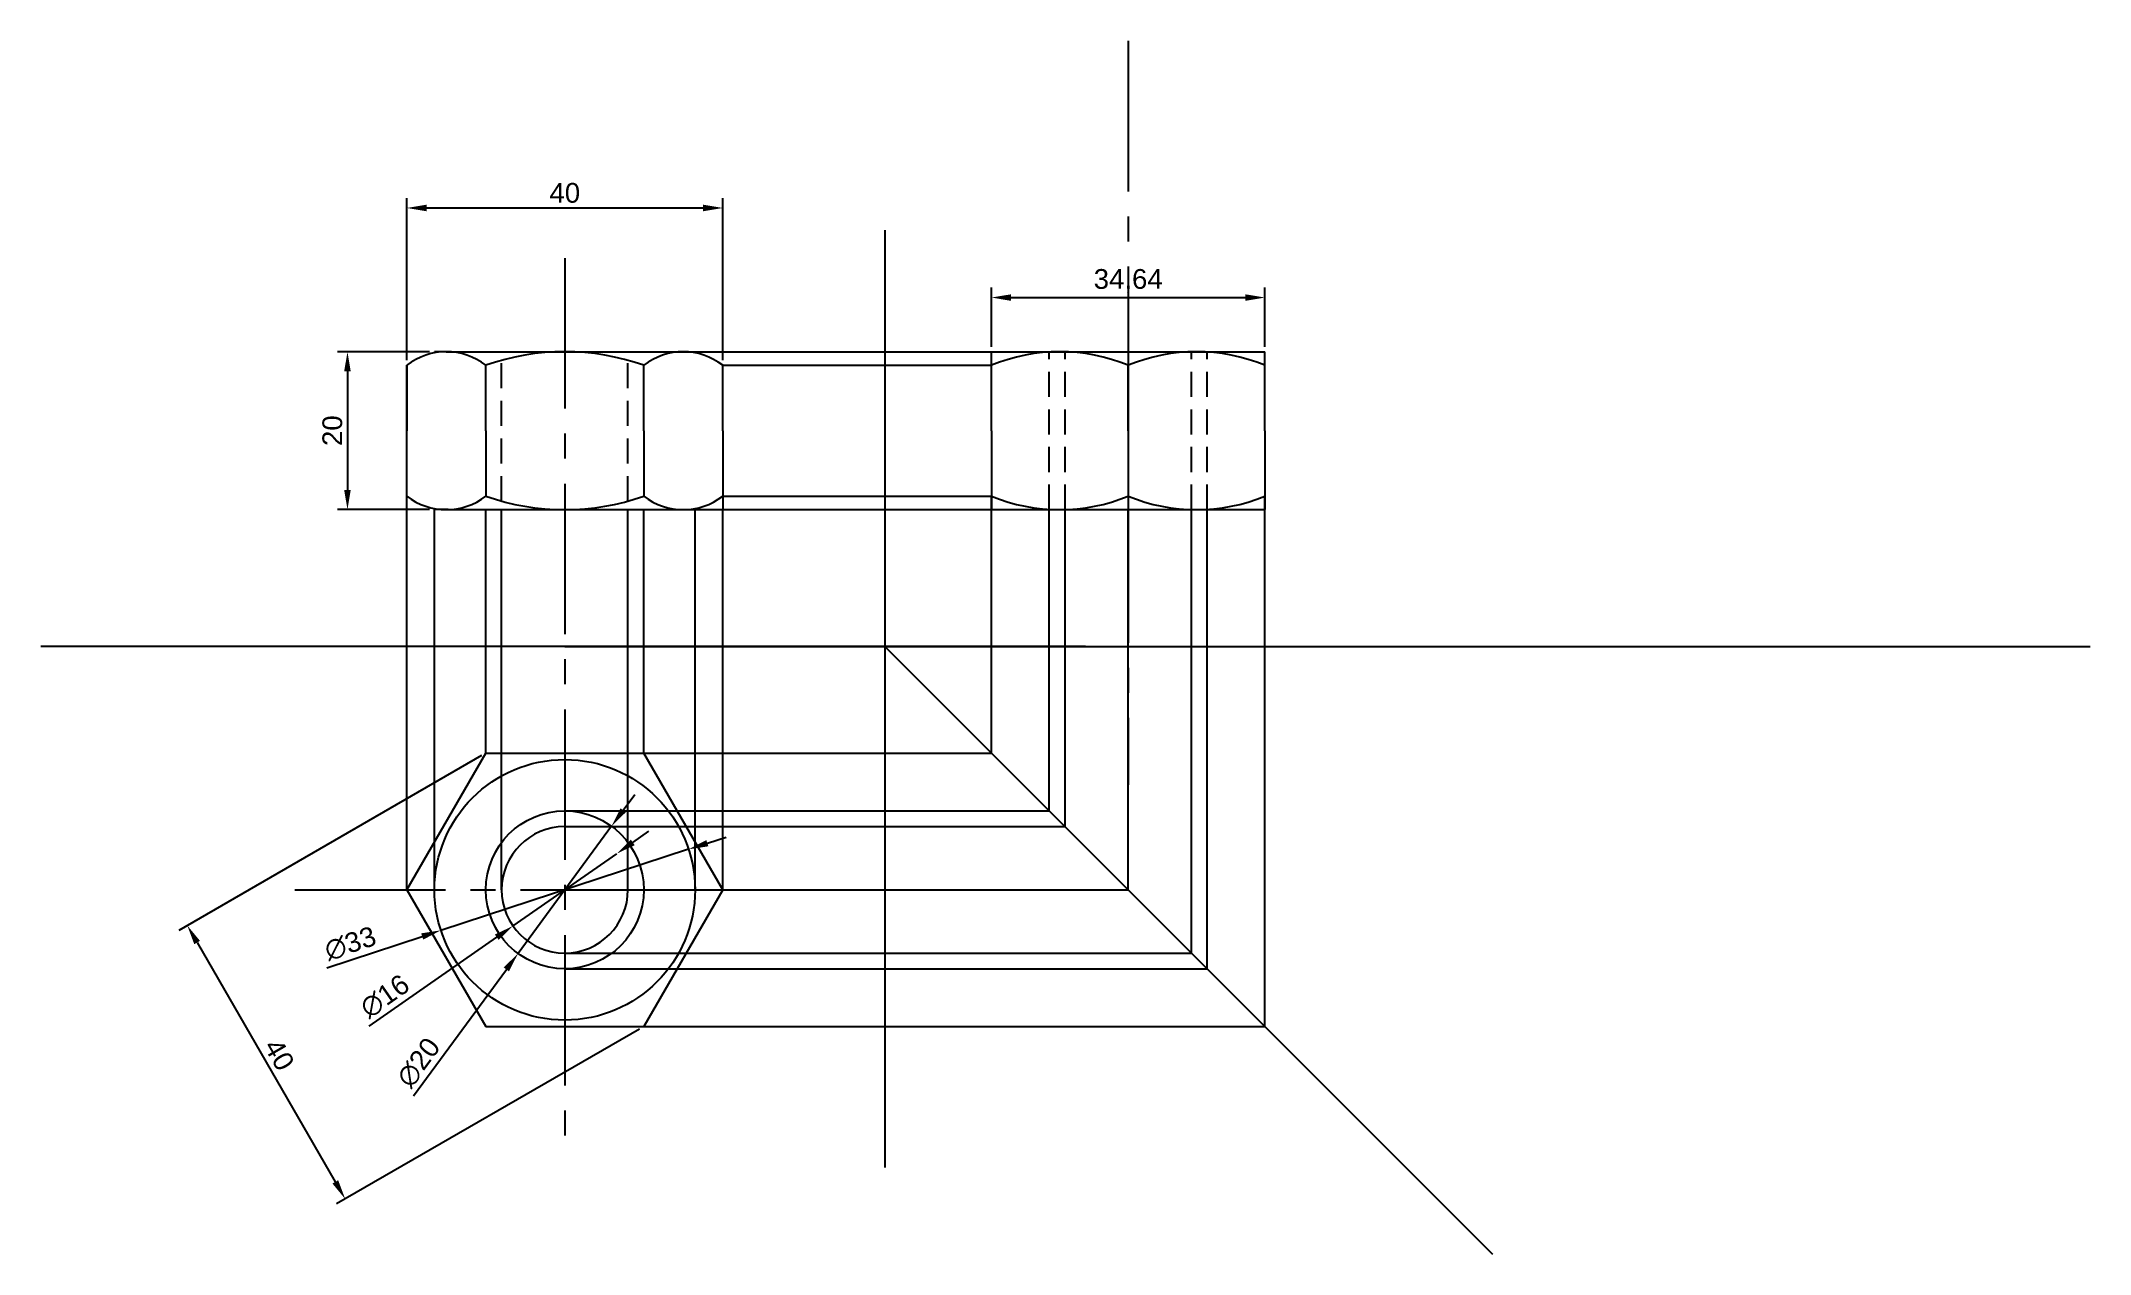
# Model space of a CAD drawing. Header units: millimetres. Extents: x 1570 to 1829, y 1308 to 1462.
import ezdxf

# ---------------------------------------------------------------- set-up
doc = ezdxf.new("R2010")
doc.units = ezdxf.units.MM
doc.linetypes.add('CENTER2', pattern=[28.575, 19.05, -3.175, 3.175, -3.175])
doc.linetypes.add('DASHED2', pattern=[9.525, 6.35, -3.175])
doc.styles.get("Standard").update_dxf_attribs({"font": 'Arial.ttf'})
doc.dimstyles.new('ISO-25', dxfattribs={"dimtxt": 2.5, "dimasz": 2.5, "dimexe": 1.25, "dimexo": 0.625, "dimtad": 1, "dimtxsty": 'Standard', "dimcen": 2.5, "dimadec": 0, "dimazin": 0, "dimtfac": 1, "dimtmove": 0, "dimatfit": 3, "dimfxl": 1, "dimarcsym": 0})

# ---------------------------------------------------------------- blocks, each defined once
blk = doc.blocks.new('*D9')
at = {"color": 0, "lineweight": -2, "transparency": 16777216}
for p, q in [((1618.75, 1422.48), (1607.11, 1422.48)), ((1608.36, 1419.98), (1608.36, 1404.98)), ((1618.75, 1402.48), (1607.11, 1402.48))]:
    blk.add_line(p, q, dxfattribs=at)
at = {"color": 0, "transparency": 16777216}
for points in [[(1607.94, 1419.98), (1608.77, 1419.98), (1608.36, 1422.48)], [(1607.94, 1404.98), (1608.77, 1404.98), (1608.36, 1402.48)]]:
    blk.add_solid(points, dxfattribs=at)
at = {"layer": 'Defpoints', "color": 0, "transparency": 16777216}
for p in [(1619.38, 1422.48), (1608.36, 1402.48), (1619.38, 1402.48)]:
    blk.add_point(p, dxfattribs=at)
at = {"color": 0, "transparency": 16777216, "insert": (1606.45, 1412.48), "char_height": 2.5, "attachment_point": 5, "rotation": 90}
blk.add_mtext('20', dxfattribs=at)
blk = doc.blocks.new('*D10')
at = {"color": 0, "lineweight": -2, "transparency": 16777216}
for p, q in [((1644.49, 1360.34), (1646.54, 1361.77)), ((1642.44, 1358.91), (1629.31, 1349.76)), ((1611.12, 1337.09), (1627.26, 1348.34))]:
    blk.add_line(p, q, dxfattribs=at)
at = {"color": 0, "transparency": 16777216}
for points in [[(1644.25, 1360.68), (1644.73, 1360), (1642.44, 1358.91)], [(1627.02, 1348.68), (1627.5, 1347.99), (1629.31, 1349.76)]]:
    blk.add_solid(points, dxfattribs=at)
at = {"layer": 'Defpoints', "color": 0, "transparency": 16777216}
for p in [(1642.44, 1358.91), (1629.31, 1349.76)]:
    blk.add_point(p, dxfattribs=at)
at = {"color": 0, "transparency": 16777216, "insert": (1613.09, 1340.86), "char_height": 2.5, "attachment_point": 5, "rotation": 34.8729}
blk.add_mtext('∅16', dxfattribs=at)
blk = doc.blocks.new('*D11')
at = {"color": 0, "lineweight": -2, "transparency": 16777216}
for p, q in [((1643.27, 1364.41), (1644.75, 1366.43)), ((1641.79, 1362.4), (1629.96, 1346.28)), ((1616.73, 1328.26), (1628.48, 1344.26))]:
    blk.add_line(p, q, dxfattribs=at)
at = {"color": 0, "transparency": 16777216}
for points in [[(1642.94, 1364.66), (1643.61, 1364.17), (1641.79, 1362.4)], [(1628.14, 1344.51), (1628.81, 1344.02), (1629.96, 1346.28)]]:
    blk.add_solid(points, dxfattribs=at)
at = {"layer": 'Defpoints', "color": 0, "transparency": 16777216}
for p in [(1641.79, 1362.4), (1629.96, 1346.28)]:
    blk.add_point(p, dxfattribs=at)
at = {"color": 0, "transparency": 16777216, "insert": (1617.37, 1332.47), "char_height": 2.5, "attachment_point": 5, "rotation": 53.7146}
blk.add_mtext('∅20', dxfattribs=at)
blk = doc.blocks.new('*D12')
at = {"color": 0, "lineweight": -2, "transparency": 16777216}
for p, q in [((1653.93, 1360.25), (1656.31, 1361.02)), ((1651.56, 1359.47), (1620.19, 1349.21)), ((1605.75, 1344.48), (1617.82, 1348.43))]:
    blk.add_line(p, q, dxfattribs=at)
at = {"color": 0, "transparency": 16777216}
for points in [[(1653.8, 1360.64), (1654.06, 1359.85), (1651.56, 1359.47)], [(1617.69, 1348.83), (1617.95, 1348.04), (1620.19, 1349.21)]]:
    blk.add_solid(points, dxfattribs=at)
at = {"layer": 'Defpoints', "color": 0, "transparency": 16777216}
for p in [(1651.56, 1359.47), (1620.19, 1349.21)]:
    blk.add_point(p, dxfattribs=at)
at = {"color": 0, "transparency": 16777216, "insert": (1608.72, 1347.53), "char_height": 2.5, "attachment_point": 5, "rotation": 18.1139}
blk.add_mtext('∅33', dxfattribs=at)
blk = doc.blocks.new('*D13')
at = {"color": 0, "lineweight": -2, "transparency": 16777216}
for p, q in [((1689.9, 1423.1), (1689.9, 1430.59)), ((1724.54, 1423.1), (1724.54, 1430.59)), ((1692.4, 1429.34), (1722.04, 1429.34))]:
    blk.add_line(p, q, dxfattribs=at)
at = {"color": 0, "transparency": 16777216}
for points in [[(1692.4, 1429.75), (1692.4, 1428.92), (1689.9, 1429.34)], [(1722.04, 1429.75), (1722.04, 1428.92), (1724.54, 1429.34)]]:
    blk.add_solid(points, dxfattribs=at)
at = {"layer": 'Defpoints', "color": 0, "transparency": 16777216}
for p in [(1724.54, 1429.34), (1689.9, 1422.48), (1724.54, 1422.48)]:
    blk.add_point(p, dxfattribs=at)
at = {"color": 0, "transparency": 16777216, "insert": (1707.22, 1431.46), "char_height": 2.5, "attachment_point": 5}
blk.add_mtext('34,64', dxfattribs=at)
blk = doc.blocks.new('*D14')
at = {"color": 0, "lineweight": -2, "transparency": 16777216}
for p, q in [((1625.33, 1371.35), (1586.99, 1349.21)), ((1589.32, 1347.67), (1606.82, 1317.36)), ((1645.33, 1336.71), (1606.99, 1314.57))]:
    blk.add_line(p, q, dxfattribs=at)
at = {"color": 0, "transparency": 16777216}
for points in [[(1589.68, 1347.88), (1588.96, 1347.46), (1588.07, 1349.83)], [(1607.18, 1317.57), (1606.46, 1317.15), (1608.07, 1315.19)]]:
    blk.add_solid(points, dxfattribs=at)
at = {"layer": 'Defpoints', "color": 0, "transparency": 16777216}
for p in [(1625.88, 1371.66), (1645.88, 1337.02), (1608.07, 1315.19)]:
    blk.add_point(p, dxfattribs=at)
at = {"color": 0, "transparency": 16777216, "insert": (1599.72, 1333.46), "char_height": 2.5, "attachment_point": 5, "rotation": 300}
blk.add_mtext('40', dxfattribs=at)
blk = doc.blocks.new('*D15')
at = {"color": 0, "lineweight": -2, "transparency": 16777216}
for p, q in [((1615.88, 1421.39), (1615.88, 1441.93)), ((1618.38, 1440.68), (1653.38, 1440.68)), ((1655.88, 1421.39), (1655.88, 1441.93))]:
    blk.add_line(p, q, dxfattribs=at)
at = {"color": 0, "transparency": 16777216}
for points in [[(1618.38, 1441.1), (1618.38, 1440.26), (1615.88, 1440.68)], [(1653.38, 1441.1), (1653.38, 1440.26), (1655.88, 1440.68)]]:
    blk.add_solid(points, dxfattribs=at)
at = {"layer": 'Defpoints', "color": 0, "transparency": 16777216}
for p in [(1655.88, 1440.68), (1615.88, 1420.76), (1655.88, 1420.76)]:
    blk.add_point(p, dxfattribs=at)
at = {"color": 0, "transparency": 16777216, "insert": (1635.88, 1442.58), "char_height": 2.5, "attachment_point": 5}
blk.add_mtext('40', dxfattribs=at)
blk = doc.blocks.new('*U17')
at = {"color": 0, "linetype": 'CENTER2', "transparency": 16777216}
blk.add_line((0, 8.5), (0, -8.5), dxfattribs=at)
blk = doc.blocks.new('*U19')
at = {"color": 0, "linetype": 'CENTER2', "transparency": 16777216}
blk.add_line((0, 41.06), (0, -53.14), dxfattribs=at)

msp = doc.modelspace()

# ---------------------------------------------------------------- linework, layer by layer
for p, q in [((1676.41, 1437.874), (1676.41, 1319.176)), ((1619.376, 1422.34), (1619.376, 1422.479)), ((1620.876, 1422.479), (1619.376, 1422.479)), ((1620.876, 1422.479), (1650.876, 1422.479)), ((1625.876, 1422.479), (1635.876, 1422.479)), ((1645.876, 1422.479), (1650.876, 1422.479)), ((1650.876, 1422.479), (1652.376, 1422.479)), ((1652.376, 1422.34), (1652.376, 1422.479)), ((1689.898, 1412.479), (1689.898, 1422.479)), ((1689.898, 1422.479), (1698.558, 1422.479)), ((1698.558, 1422.479), (1708.558, 1422.479)), ((1707.219, 1422.479), (1715.879, 1422.479)), ((1715.879, 1422.479), (1724.539, 1422.479)), ((1724.539, 1412.479), (1724.539, 1422.479)), ((1615.876, 1412.479), (1615.876, 1420.764)), ((1615.876, 1420.764), (1615.876, 1412.479)), ((1625.876, 1412.479), (1625.876, 1420.764)), ((1645.876, 1412.479), (1645.876, 1420.764)), ((1655.876, 1412.479), (1655.876, 1420.764)), ((1707.219, 1412.479), (1707.219, 1420.764)), ((1615.876, 1402.479), (1615.876, 1412.479)), ((1625.876, 1412.479), (1625.876, 1404.195)), ((1645.876, 1412.479), (1645.876, 1404.195)), ((1655.876, 1412.479), (1655.876, 1402.479)), ((1689.898, 1412.479), (1689.898, 1402.479)), ((1707.219, 1412.479), (1707.219, 1404.195)), ((1724.539, 1412.479), (1724.539, 1402.479)), ((1621.116, 1402.479), (1619.376, 1402.479)), ((1620.876, 1402.479), (1655.876, 1402.479)), ((1652.376, 1402.479), (1652.375, 1402.619)), ((1689.898, 1402.479), (1698.558, 1402.479)), ((1698.558, 1402.479), (1708.558, 1402.479)), ((1707.219, 1402.479), (1724.539, 1402.479)), ((1701.799, 1385.147), (1569.548, 1385.147)), ((1635.876, 1385.147), (1701.799, 1385.147)), ((1676.41, 1385.147), (1753.333, 1308.225)), ((1701.799, 1385.147), (1829.016, 1385.147)), ((1615.876, 1354.339), (1625.876, 1371.659)), ((1625.876, 1371.659), (1645.876, 1371.659)), ((1655.876, 1354.339), (1645.876, 1371.659)), ((1615.876, 1354.339), (1625.876, 1337.018)), ((1655.876, 1354.339), (1645.876, 1337.018)), ((1625.876, 1337.018), (1645.876, 1337.018))]:
    msp.add_line(p, q)
at = {"color": 1, "linetype": 'CENTER2'}
for p, q in [((1635.876, 1434.339), (1635.876, 1323.095)), ((1601.701, 1354.339), (1670.051, 1354.339))]:
    msp.add_line(p, q, dxfattribs=at)
at = {"color": 2}
for p, q in [((1652.376, 1422.479), (1689.898, 1422.479)), ((1655.876, 1420.764), (1689.898, 1420.764)), ((1655.876, 1404.195), (1689.898, 1404.195)), ((1689.898, 1371.659), (1689.898, 1404.195)), ((1724.539, 1337.018), (1724.539, 1404.195)), ((1615.876, 1354.339), (1615.876, 1402.479)), ((1619.376, 1354.339), (1619.376, 1402.619)), ((1625.876, 1371.659), (1625.876, 1402.479)), ((1627.876, 1354.339), (1627.876, 1402.479)), ((1643.876, 1354.339), (1643.876, 1402.479)), ((1645.876, 1371.659), (1645.876, 1402.479)), ((1652.376, 1402.479), (1689.898, 1402.479)), ((1652.376, 1354.339), (1652.376, 1402.479)), ((1655.876, 1354.339), (1655.876, 1402.479)), ((1655.876, 1402.479), (1689.898, 1402.479)), ((1697.219, 1364.339), (1697.219, 1402.479)), ((1699.219, 1362.339), (1699.219, 1402.479)), ((1707.219, 1354.339), (1707.219, 1402.479)), ((1715.219, 1346.339), (1715.219, 1402.479)), ((1717.219, 1344.339), (1717.219, 1402.479)), ((1645.876, 1371.659), (1689.898, 1371.659)), ((1635.876, 1364.339), (1697.219, 1364.339)), ((1635.876, 1362.339), (1699.219, 1362.339)), ((1635.876, 1354.339), (1707.219, 1354.339)), ((1635.876, 1346.339), (1715.219, 1346.339)), ((1635.876, 1344.339), (1717.219, 1344.339)), ((1645.876, 1337.018), (1724.539, 1337.018))]:
    msp.add_line(p, q, dxfattribs=at)
at = {"color": 5, "linetype": 'DASHED2', "ltscale": 0.5}
for p, q in [((1697.219, 1402.479), (1697.219, 1422.479)), ((1699.219, 1402.479), (1699.219, 1422.479)), ((1715.219, 1402.479), (1715.219, 1422.479)), ((1717.219, 1402.479), (1717.219, 1422.479)), ((1627.876, 1403.566), (1627.876, 1421.393)), ((1643.876, 1403.566), (1643.876, 1421.393))]:
    msp.add_line(p, q, dxfattribs=at)
at = {"color": 3}
msp.add_line((1715.219, 1402.479), (1717.219, 1402.479), dxfattribs=at)
for radius in [16.5, 10]:
    msp.add_circle((1635.876, 1354.339), radius)
for centre, radius, start, end in [((1620.876, 1414.336), 8.143, 52.12112, 127.87888), ((1635.876, 1392.479), 30, 70.52878, 109.47122), ((1650.876, 1414.336), 8.143, 52.12112, 127.87888), ((1698.558, 1399.765), 22.714, 67.58788, 112.41212), ((1715.879, 1399.765), 22.714, 67.58788, 112.41212), ((1620.876, 1410.623), 8.143, 232.12112, 307.87888), ((1635.876, 1432.479), 30, 250.52878, 289.47122), ((1650.876, 1410.623), 8.143, 232.12112, 307.87888), ((1698.558, 1425.194), 22.714, 247.58788, 292.41212), ((1715.879, 1425.194), 22.714, 247.58788, 292.41212), ((1635.876, 1354.339), 8, 90, 0)]:
    msp.add_arc(centre, radius, start, end)

# ---------------------------------------------------------------- block references
at = {"color": 1, "linetype": 'CENTER2'}
msp.add_blockref('*U19', (1707.219, 1420.764), dxfattribs=at)
at = {"linetype": 'CENTER2'}
msp.add_blockref('*U17', (1707.219, 1407.479), dxfattribs=at)

# ---------------------------------------------------------------- dimensions: what is measured, and where the dimension line sits
at = {"color": 30}
for p1, p2, distance, picture, middle in [((1615.876, 1420.764), (1655.876, 1420.764), 19.918, '*D15', (1635.876, 1442.583)), ((1625.876, 1371.659), (1645.876, 1337.018), -43.65, '*D14', (1599.72, 1333.464))]:
    dim = msp.add_aligned_dim(p1=p1, p2=p2, distance=distance, dimstyle='ISO-25', dxfattribs=at)
    dim.commit()
    dim.dimension.update_dxf_attribs({"geometry": picture, "text_midpoint": middle})
dim = msp.add_linear_dim(base=(1724.539, 1429.335), p1=(1689.898, 1422.479), p2=(1724.539, 1422.479), dimstyle='ISO-25', dxfattribs=at)
dim.commit()
dim.dimension.update_dxf_attribs({"geometry": '*D13', "text_midpoint": (1707.219, 1431.463)})
dim = msp.add_linear_dim(base=(1608.355, 1402.479), p1=(1619.376, 1422.479), p2=(1619.376, 1402.479), angle=90, dimstyle='ISO-25', dxfattribs=at)
dim.commit()
dim.dimension.update_dxf_attribs({"geometry": '*D9', "text_midpoint": (1606.454, 1412.479)})
for p1, p2, picture, middle in [((1641.794, 1362.4), (1629.958, 1346.278), '*D11', (1618.961, 1331.3)), ((1651.558, 1359.469), (1620.193, 1349.209), '*D12', (1609.334, 1345.656)), ((1642.439, 1358.913), (1629.312, 1349.765), '*D10', (1614.217, 1339.245))]:
    dim = msp.add_diameter_dim_2p(p1=p1, p2=p2, dimstyle='ISO-25', dxfattribs=at)
    dim.commit()
    dim.dimension.update_dxf_attribs({"geometry": picture, "text_midpoint": middle, "dimtype": 163})

doc.saveas('drawing.dxf')
